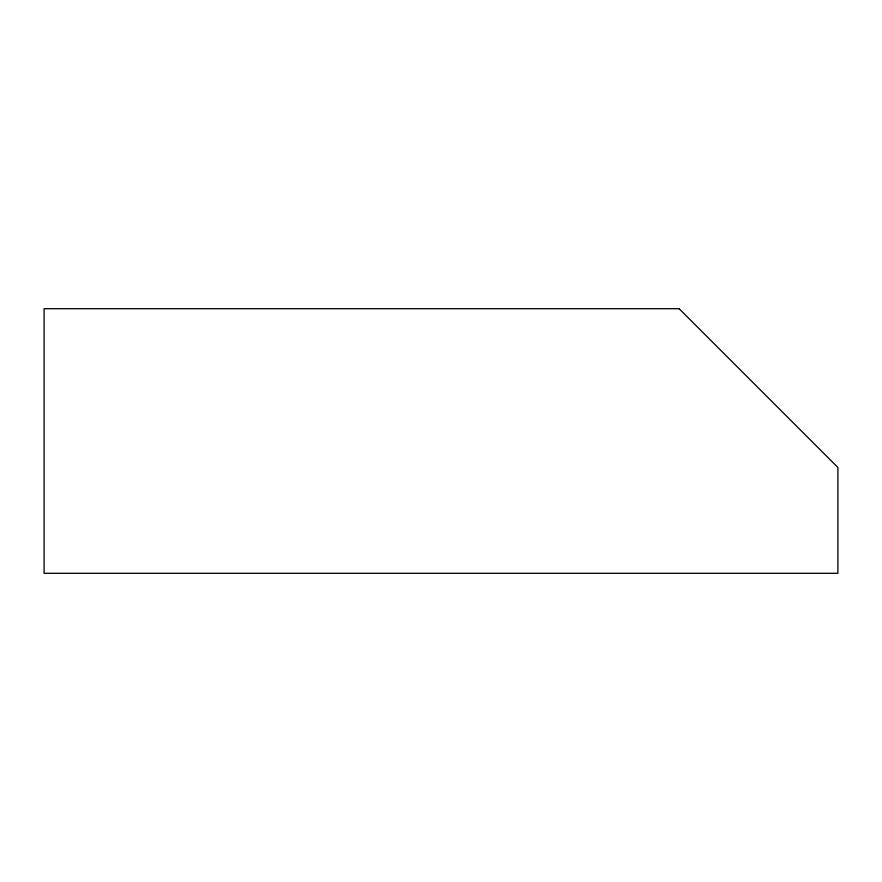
<?xml version="1.0" encoding="UTF-8"?>
<svg xmlns="http://www.w3.org/2000/svg" width="882" height="882" viewBox="0 0 882 882"><rect width="100%" height="100%" fill="white"/><g stroke="black" fill="none" stroke-linecap="round" stroke-linejoin="round"><path stroke-width="1.32" d="M679.14 308.7L44.1 308.7L44.1 573.3L837.9 573.3L837.9 467.46L679.14 308.7"/></g></svg>
